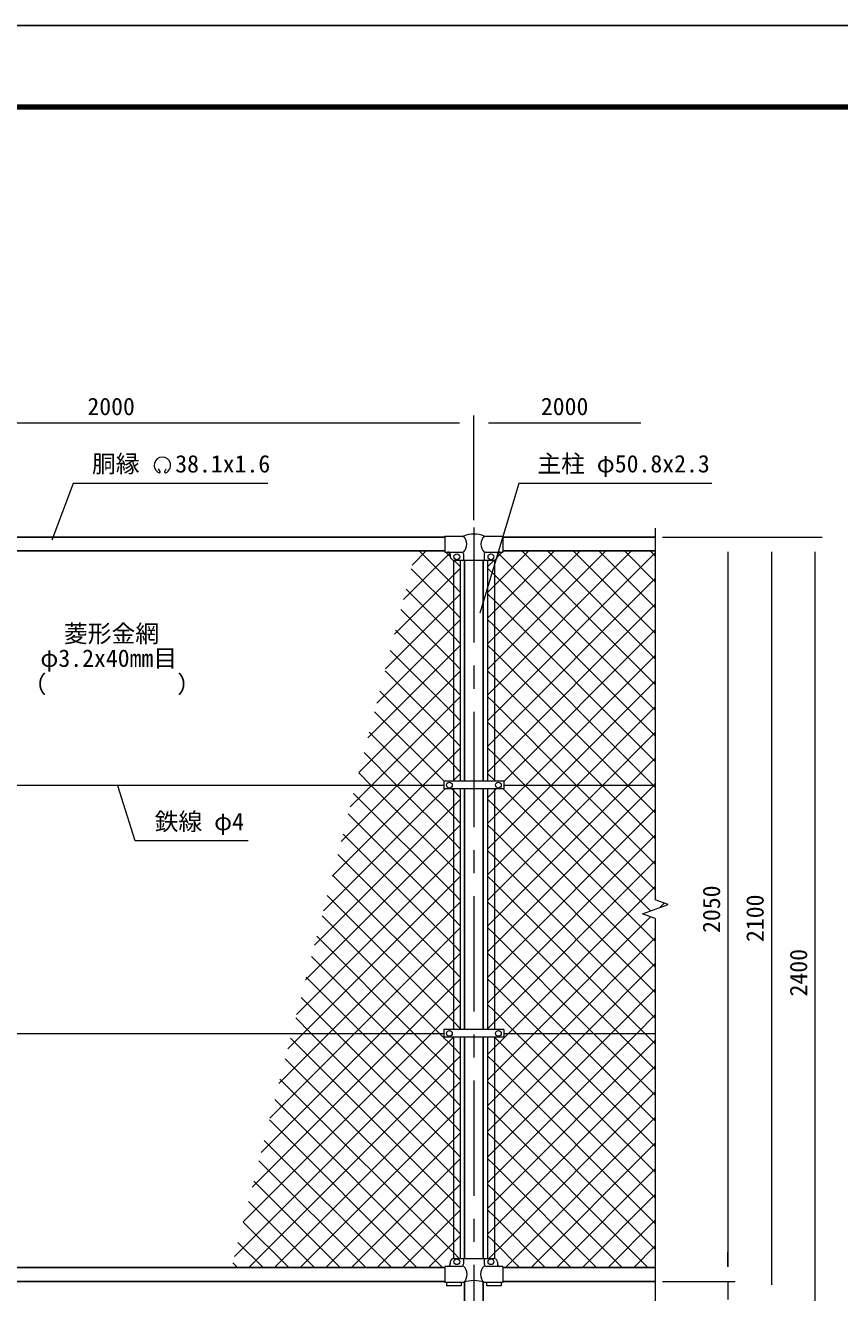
# Model space of a CAD drawing. Units: millimetres, scale not verified. Extents: x -4200 to 4200, y -2970 to 2970.
# Drawn here: x -2621 to -376, y -521 to 2970 of the extents above; entities that cross this region are included whole.
import ezdxf
from ezdxf.enums import TextEntityAlignment as Align

# ---------------------------------------------------------------- set-up
doc = ezdxf.new("R2010")
doc.units = ezdxf.units.MM
doc.header["$LTSCALE"] = 10
doc.linetypes.add('USER1', pattern=[50.8, 31.75, -6.35, 6.35, -6.35])
for name, color, linetype, lineweight in [('0-1_D-BMK', 2, 'USER1', 13), ('0-2_D-STR1', 1, 'Continuous', 25), ('0-3_D-STR-DIM', 7, 'Continuous', 13), ('0-9_D-STR3', 3, 'Continuous', 13), ('0-A_D-STR2', 7, 'Continuous', 13), ('0-B_D-STR-TXT', 7, 'Continuous', 13), ('0-C_D-TTL', 7, 'Continuous', 25)]:
    doc.layers.add(name, color=color, linetype=linetype, lineweight=lineweight)
doc.styles.add('ＭＳ ゴシック', font='')
doc.styles.get('ＭＳ ゴシック').set_extended_font_data('MS Gothic')

msp = doc.modelspace()

# ---------------------------------------------------------------- linework, layer by layer
at = {"layer": '0-1_D-BMK'}
msp.add_line((-1384.65, 1587.29), (-1384.65, -869.77), dxfattribs=at)
at = {"layer": '0-2_D-STR1'}
for p, q in [((-3304.65, 1560.23), (-1464.65, 1560.23)), ((-1304.65, 1560.23), (-884.65, 1560.23)), ((-3304.65, 1522.23), (-1464.65, 1522.23)), ((-1304.65, 1522.23), (-884.65, 1522.23)), ((-1410.05, 1497.23), (-1410.05, 887.73)), ((-1359.25, 1497.23), (-1359.25, 887.73)), ((-1410.05, 866.73), (-1410.05, 203.73)), ((-1359.25, 866.73), (-1359.25, 203.73)), ((-1410.05, 182.73), (-1410.05, -426.77)), ((-1359.25, 182.73), (-1359.25, -426.77)), ((-3304.65, -451.77), (-1464.65, -451.77)), ((-1304.65, -451.77), (-884.65, -451.77)), ((-3304.65, -489.77), (-1464.65, -489.77)), ((-1410.05, -492.77), (-1410.05, -839.77)), ((-1359.25, -492.77), (-1359.25, -839.77)), ((-1304.65, -489.77), (-884.65, -489.77))]:
    msp.add_line(p, q, dxfattribs=at)
at = {"layer": '0-3_D-STR-DIM'}
for p, q in [((-1384.65, 1607.29), (-1384.65, 1895.23)), ((-1384.65, 1607.29), (-1384.65, 1895.23)), ((-3344.65, 1875.23), (-1424.65, 1875.23)), ((-1344.65, 1875.23), (-924.65, 1875.23)), ((-884.65, 1585.23), (-884.65, 560.88)), ((-864.65, 1560.23), (-664.65, 1560.23)), ((-864.65, 1560.23), (-544.65, 1560.23)), ((-864.65, 1560.23), (-424.65, 1560.23)), ((-684.65, 1520.23), (-684.65, -449.77)), ((-564.65, 1520.23), (-564.65, -499.77)), ((-444.65, 1520.23), (-444.65, -799.77)), ((-849.42, 548.05), (-884.65, 560.88)), ((-919.89, 522.4), (-849.42, 548.05)), ((-884.65, 509.57), (-919.89, 522.4)), ((-884.65, 509.57), (-884.65, -619.77)), ((-684.65, -449.77), (-684.65, -409.77)), ((-864.65, -489.77), (-664.65, -489.77)), ((-864.65, -489.77), (-664.65, -489.77)), ((-684.65, -489.77), (-684.65, -539.77))]:
    msp.add_line(p, q, dxfattribs=at)
at = {"layer": '0-9_D-STR3'}
for p, q in [((-1464.65, 1563.23), (-1464.65, 1519.23)), ((-1464.65, 1563.23), (-1413.2, 1563.23)), ((-1356.1, 1563.23), (-1304.65, 1563.23)), ((-1304.65, 1563.23), (-1304.65, 1519.23)), ((-1464.65, 1519.23), (-1417.9, 1519.23)), ((-1449.65, 1512.23), (-1449.65, 1507.23)), ((-1413.2, 1514.53), (-1413.2, 1497.23)), ((-1356.1, 1514.53), (-1356.1, 1497.23)), ((-1351.4, 1519.23), (-1304.65, 1519.23)), ((-1319.65, 1512.23), (-1319.65, 1507.23)), ((-1441.15, 1497.34), (-1441.15, 887.73)), ((-1439.65, 1497.23), (-1329.65, 1497.23)), ((-1422.15, 1497.23), (-1422.15, 887.73)), ((-1347.15, 1497.23), (-1347.15, 887.73)), ((-1328.15, 1497.34), (-1328.15, 887.73)), ((-3307.66, 877.23), (-1467.15, 877.23)), ((-1467.15, 887.73), (-1467.15, 866.73)), ((-1302.15, 887.73), (-1467.15, 887.73)), ((-1302.15, 887.73), (-1302.15, 866.73)), ((-1302.15, 877.23), (-884.65, 877.23)), ((-1302.15, 866.73), (-1467.15, 866.73)), ((-1441.15, 866.73), (-1441.15, 203.73)), ((-1422.15, 866.73), (-1422.15, 203.73)), ((-1347.15, 866.73), (-1347.15, 203.73)), ((-1328.15, 866.73), (-1328.15, 203.73)), ((-3307.66, 193.23), (-1467.15, 193.23)), ((-1302.15, 203.73), (-1467.15, 203.73)), ((-1467.15, 203.73), (-1467.15, 182.73)), ((-1302.15, 182.73), (-1467.15, 182.73)), ((-1441.15, 182.73), (-1441.15, -426.89)), ((-1422.15, 182.73), (-1422.15, -426.77)), ((-1347.15, 182.73), (-1347.15, -426.77)), ((-1328.15, 182.73), (-1328.15, -426.89)), ((-1302.15, 203.73), (-1302.15, 182.73)), ((-1302.15, 193.23), (-884.65, 193.23)), ((-1464.65, -448.77), (-1464.65, -492.77)), ((-1420.2, -448.77), (-1464.65, -448.77)), ((-1449.65, -436.77), (-1449.65, -441.77)), ((-1439.65, -426.77), (-1329.65, -426.77)), ((-1413.2, -426.77), (-1413.2, -441.77)), ((-1356.1, -426.77), (-1356.1, -441.77)), ((-1304.65, -448.77), (-1349.1, -448.77)), ((-1319.65, -436.77), (-1319.65, -441.77)), ((-1304.65, -448.77), (-1304.65, -492.77)), ((-1413.2, -492.77), (-1464.65, -492.77)), ((-1459.65, -492.77), (-1459.65, -502.07)), ((-1419.65, -502.07), (-1459.65, -502.07)), ((-1419.65, -492.77), (-1419.65, -502.07)), ((-1304.65, -492.77), (-1356.1, -492.77)), ((-1349.65, -492.77), (-1349.65, -502.07)), ((-1309.65, -502.07), (-1349.65, -502.07)), ((-1309.65, -492.77), (-1309.65, -502.07))]:
    msp.add_line(p, q, dxfattribs=at)
for centre in [(-1431.65, 1506.23), (-1337.65, 1506.23), (-1452.15, 877.23), (-1317.15, 877.23), (-1452.15, 193.23), (-1317.15, 193.23), (-1431.65, -435.77), (-1337.65, -435.77)]:
    msp.add_circle(centre, 8, dxfattribs=at)
for centre, radius, start, end in [((-1384.65, 1488.49), 80, 69.0916, 110.9084), ((-1434.46, 1541.23), 30.59, 314.01503, 45.98497), ((-1334.85, 1541.23), 30.59, 134.01503, 225.98497), ((-1456.65, 1512.23), 7, 0, 90), ((-1439.65, 1507.23), 10, 180, 270), ((-1417.9, 1514.53), 4.7, 0, 90), ((-1351.4, 1514.53), 4.7, 90, 180), ((-1329.65, 1507.23), 10, 270, 0), ((-1312.65, 1512.23), 7, 90, 180), ((-1456.65, -441.77), 7, 270, 0), ((-1439.65, -436.77), 10, 90, 180), ((-1420.2, -441.77), 7, 270, 0), ((-1432.33, -470.33), 29.48, 310.4464, 49.5536), ((-1336.98, -470.33), 29.48, 130.4464, 229.5536), ((-1349.1, -441.77), 7, 180, 270), ((-1329.65, -436.77), 10, 0, 90), ((-1312.65, -441.77), 7, 180, 270), ((-1384.65, -573.26), 85.4, 70.46947, 109.53053)]:
    msp.add_arc(centre, radius, start, end, dxfattribs=at)
at = {"layer": '0-A_D-STR2'}
for p, q in [((-1578.91, 1388.33), (-1450.97, 1516.27)), ((-1554.39, 1483.56), (-1515.72, 1522.23)), ((-1464.65, 1522.12), (-1464.77, 1522.23)), ((-1449.64, 1507.1), (-1461.77, 1519.23)), ((-1328.15, 1426.95), (-1232.88, 1522.23)), ((-1328.15, 1356.24), (-1162.17, 1522.23)), ((-1328.15, 1285.53), (-1091.46, 1522.23)), ((-1328.15, 1214.82), (-1020.75, 1522.23)), ((-1328.15, 1144.11), (-950.04, 1522.23)), ((-1328.15, 1073.4), (-884.65, 1516.9)), ((-1319.74, 1506.08), (-1306.59, 1519.23)), ((-884.65, 1083.54), (-1318.35, 1517.23)), ((-1304.65, 1521.16), (-1303.59, 1522.23)), ((-884.65, 1154.25), (-1252.63, 1522.23)), ((-884.65, 1224.96), (-1181.92, 1522.23)), ((-884.65, 1295.67), (-1111.21, 1522.23)), ((-884.65, 1366.38), (-1040.5, 1522.23)), ((-884.65, 1437.09), (-969.79, 1522.23)), ((-884.65, 1507.8), (-899.08, 1522.23)), ((-1441.15, 1357.19), (-1557.08, 1473.12)), ((-1441.15, 1455.37), (-1422.15, 1474.37)), ((-1422.15, 1479.62), (-1439.77, 1497.23)), ((-1347.15, 1478.66), (-1328.59, 1497.23)), ((-1328.15, 1456.33), (-1347.15, 1475.33)), ((-1603.42, 1293.11), (-1441.15, 1455.37)), ((-884.65, 1012.83), (-1328.15, 1456.33)), ((-1328.15, 1002.69), (-884.65, 1446.19)), ((-1441.15, 1286.48), (-1571.56, 1416.89)), ((-1441.15, 1384.66), (-1422.15, 1403.66)), ((-1347.15, 1407.95), (-1328.15, 1426.95)), ((-1328.15, 1385.62), (-1347.15, 1404.62)), ((-1627.94, 1197.88), (-1441.15, 1384.66)), ((-884.65, 942.11), (-1328.15, 1385.62)), ((-1328.15, 931.98), (-884.65, 1375.48)), ((-1441.15, 1215.77), (-1586.03, 1360.65)), ((-1422.15, 1338.19), (-1441.15, 1357.19)), ((-1441.15, 1313.95), (-1422.15, 1332.95)), ((-1347.15, 1337.24), (-1328.15, 1356.24)), ((-1328.15, 1314.9), (-1347.15, 1333.9)), ((-1652.45, 1102.65), (-1441.15, 1313.95)), ((-1441.15, 1145.06), (-1600.51, 1304.42)), ((-890.48, 877.23), (-1328.15, 1314.9)), ((-1302.15, 887.27), (-884.65, 1304.77)), ((-1422.15, 1267.48), (-1441.15, 1286.48)), ((-1441.15, 1243.24), (-1422.15, 1262.24)), ((-1347.15, 1266.53), (-1328.15, 1285.53)), ((-1328.15, 1244.19), (-1347.15, 1263.19)), ((-1676.97, 1007.43), (-1441.15, 1243.24)), ((-1441.15, 1074.35), (-1614.99, 1248.18)), ((-961.19, 877.23), (-1328.15, 1244.19)), ((-1241.49, 877.23), (-884.65, 1234.06)), ((-1441.15, 1003.64), (-1629.46, 1191.95)), ((-1422.15, 1196.77), (-1441.15, 1215.77)), ((-1441.15, 1172.53), (-1422.15, 1191.53)), ((-1347.15, 1195.82), (-1328.15, 1214.82)), ((-1328.15, 1173.48), (-1347.15, 1192.48)), ((-1701.48, 912.2), (-1441.15, 1172.53)), ((-1031.9, 877.23), (-1328.15, 1173.48)), ((-1170.77, 877.23), (-884.65, 1163.35)), ((-1441.15, 932.93), (-1643.94, 1135.72)), ((-1422.15, 1126.06), (-1441.15, 1145.06)), ((-1441.15, 1101.82), (-1422.15, 1120.82)), ((-1347.15, 1125.11), (-1328.15, 1144.11)), ((-1328.15, 1102.77), (-1347.15, 1121.77)), ((-1665.75, 877.23), (-1441.15, 1101.82)), ((-1102.61, 877.23), (-1328.15, 1102.77)), ((-1100.06, 877.23), (-884.65, 1092.64)), ((-1466.66, 887.73), (-1658.42, 1079.48)), ((-1422.15, 1055.35), (-1441.15, 1074.35)), ((-1441.15, 1031.11), (-1422.15, 1050.11)), ((-1347.15, 1054.4), (-1328.15, 1073.4)), ((-1328.15, 1032.06), (-1347.15, 1051.06)), ((-1526.87, 877.23), (-1672.89, 1023.25)), ((-1595.04, 877.23), (-1441.15, 1031.11)), ((-1173.32, 877.23), (-1328.15, 1032.06)), ((-1029.35, 877.23), (-884.65, 1021.93)), ((-1422.15, 984.64), (-1441.15, 1003.64)), ((-1441.15, 960.4), (-1422.15, 979.4)), ((-1347.15, 983.69), (-1328.15, 1002.69)), ((-1597.58, 877.23), (-1687.37, 967.02)), ((-1524.33, 877.23), (-1441.15, 960.4)), ((-958.64, 877.23), (-884.65, 951.21)), ((-1668.29, 877.23), (-1701.85, 910.78)), ((-1422.15, 913.93), (-1441.15, 932.93)), ((-1347.15, 912.98), (-1328.15, 931.98)), ((-1775.03, 626.53), (-1524.33, 877.23)), ((-1750.51, 721.75), (-1595.04, 877.23)), ((-1726, 816.98), (-1665.75, 877.23)), ((-1441.15, 650.09), (-1668.29, 877.23)), ((-1441.15, 720.8), (-1597.58, 877.23)), ((-1441.15, 791.51), (-1526.87, 877.23)), ((-1328.15, 790.56), (-1241.49, 877.23)), ((-1328.15, 719.85), (-1170.77, 877.23)), ((-1328.15, 649.14), (-1100.06, 877.23)), ((-1328.15, 578.43), (-1029.35, 877.23)), ((-1328.15, 507.71), (-958.64, 877.23)), ((-1328.15, 437), (-887.93, 877.23)), ((-884.65, 588.56), (-1173.32, 877.23)), ((-884.65, 659.27), (-1102.61, 877.23)), ((-884.65, 729.98), (-1031.9, 877.23)), ((-884.65, 800.69), (-961.19, 877.23)), ((-884.65, 871.4), (-890.48, 877.23)), ((-887.93, 877.23), (-884.65, 880.5)), ((-1799.54, 531.3), (-1464.12, 866.73)), ((-1441.15, 579.38), (-1716.33, 854.55)), ((-1441.15, 818.98), (-1422.15, 837.98)), ((-1328.15, 819.93), (-1347.15, 838.93)), ((-884.65, 447.14), (-1304.24, 866.73)), ((-1824.06, 436.07), (-1441.15, 818.98)), ((-884.65, 376.43), (-1328.15, 819.93)), ((-1328.15, 366.29), (-884.65, 809.79)), ((-1441.15, 508.67), (-1730.8, 798.31)), ((-1422.15, 772.51), (-1441.15, 791.51)), ((-1347.15, 771.56), (-1328.15, 790.56)), ((-1328.15, 749.22), (-1347.15, 768.22)), ((-1848.57, 340.85), (-1441.15, 748.27)), ((-1441.15, 437.95), (-1745.28, 742.08)), ((-1441.15, 748.27), (-1422.15, 767.27)), ((-884.65, 305.72), (-1328.15, 749.22)), ((-1328.15, 295.58), (-884.65, 739.08)), ((-1422.15, 701.8), (-1441.15, 720.8)), ((-1347.15, 700.85), (-1328.15, 719.85)), ((-1873.09, 245.62), (-1441.15, 677.56)), ((-1441.15, 367.24), (-1759.76, 685.85)), ((-1441.15, 677.56), (-1422.15, 696.56)), ((-1328.15, 678.51), (-1347.15, 697.51)), ((-884.65, 235.01), (-1328.15, 678.51)), ((-1328.15, 224.87), (-884.65, 668.37)), ((-1441.15, 296.53), (-1774.23, 629.61)), ((-1422.15, 631.09), (-1441.15, 650.09)), ((-1347.15, 630.14), (-1328.15, 649.14)), ((-1854.77, 193.23), (-1441.15, 606.85)), ((-1441.15, 606.85), (-1422.15, 625.85)), ((-1328.15, 607.8), (-1347.15, 626.8)), ((-913.58, 193.23), (-1328.15, 607.8)), ((-1441.15, 225.82), (-1788.71, 573.38)), ((-1422.15, 560.38), (-1441.15, 579.38)), ((-1347.15, 559.43), (-1328.15, 578.43)), ((-1784.06, 193.23), (-1441.15, 536.14)), ((-1441.15, 536.14), (-1422.15, 555.14)), ((-1328.15, 537.09), (-1347.15, 556.09)), ((-984.29, 193.23), (-1328.15, 537.09)), ((-871.64, 539.96), (-859.78, 551.82)), ((-1479.27, 193.23), (-1803.19, 517.15)), ((-1422.15, 489.67), (-1441.15, 508.67)), ((-1347.15, 488.71), (-1328.15, 507.71)), ((-1549.98, 193.23), (-1817.66, 460.91)), ((-1713.35, 193.23), (-1441.15, 465.43)), ((-1441.15, 465.43), (-1422.15, 484.43)), ((-1328.15, 466.38), (-1347.15, 485.38)), ((-1055, 193.23), (-1328.15, 466.38)), ((-1147.67, 193.23), (-884.65, 456.24)), ((-1422.15, 418.95), (-1441.15, 437.95)), ((-1347.15, 418), (-1328.15, 437)), ((-1620.69, 193.23), (-1832.14, 404.68)), ((-1642.64, 193.23), (-1441.15, 394.71)), ((-1441.15, 394.71), (-1422.15, 413.71)), ((-1328.15, 395.67), (-1347.15, 414.67)), ((-1125.71, 193.23), (-1328.15, 395.67)), ((-1076.96, 193.23), (-884.65, 385.53)), ((-1422.15, 348.24), (-1441.15, 367.24)), ((-1347.15, 347.29), (-1328.15, 366.29)), ((-1691.4, 193.23), (-1846.62, 348.44)), ((-1571.93, 193.23), (-1441.15, 324)), ((-1441.15, 324), (-1422.15, 343)), ((-1328.15, 324.95), (-1347.15, 343.95)), ((-1196.43, 193.23), (-1328.15, 324.95)), ((-1006.25, 193.23), (-884.65, 314.82)), ((-1762.11, 193.23), (-1861.1, 292.21)), ((-1422.15, 277.53), (-1441.15, 296.53)), ((-1347.15, 276.58), (-1328.15, 295.58)), ((-1501.22, 193.23), (-1441.15, 253.29)), ((-1441.15, 253.29), (-1422.15, 272.29)), ((-1328.15, 254.24), (-1347.15, 273.24)), ((-1267.14, 193.23), (-1328.15, 254.24)), ((-1832.82, 193.23), (-1875.57, 235.98)), ((-1422.15, 206.82), (-1441.15, 225.82)), ((-1347.15, 205.87), (-1328.15, 224.87)), ((-935.54, 193.23), (-884.65, 244.11)), ((-2020.18, -325.73), (-1501.22, 193.23)), ((-1995.66, -230.51), (-1571.93, 193.23)), ((-1971.15, -135.28), (-1642.64, 193.23)), ((-1946.63, -40.06), (-1713.35, 193.23)), ((-1922.12, 55.17), (-1784.06, 193.23)), ((-1897.6, 150.4), (-1854.77, 193.23)), ((-1441.15, -269.15), (-1890.05, 179.74)), ((-1441.15, -198.44), (-1832.82, 193.23)), ((-1441.15, -127.73), (-1762.11, 193.23)), ((-1441.15, -57.02), (-1691.4, 193.23)), ((-1441.15, 13.69), (-1620.69, 193.23)), ((-1441.15, 84.4), (-1549.98, 193.23)), ((-1441.15, 155.11), (-1479.27, 193.23)), ((-1328.15, 12.74), (-1147.67, 193.23)), ((-1328.15, -57.97), (-1076.96, 193.23)), ((-1328.15, -128.68), (-1006.25, 193.23)), ((-1328.15, -199.39), (-935.54, 193.23)), ((-884.65, -259.97), (-1327.35, 182.73)), ((-884.65, -189.26), (-1267.14, 193.23)), ((-884.65, -118.55), (-1196.43, 193.23)), ((-884.65, -47.83), (-1125.71, 193.23)), ((-884.65, 22.88), (-1055, 193.23)), ((-884.65, 93.59), (-984.29, 193.23)), ((-884.65, 164.3), (-913.58, 193.23)), ((-1422.15, 136.11), (-1441.15, 155.11)), ((-1328.15, -270.1), (-884.65, 173.4)), ((-2004.8, -451.77), (-1441.15, 111.87)), ((-1441.15, -339.86), (-1904.53, 123.51)), ((-1441.15, 111.87), (-1422.15, 130.87)), ((-1328.15, 112.82), (-1347.15, 131.82)), ((-884.65, -330.68), (-1328.15, 112.82)), ((-1422.15, 65.4), (-1441.15, 84.4)), ((-1328.15, -340.81), (-884.65, 102.69)), ((-1934.09, -451.77), (-1441.15, 41.16)), ((-1441.15, 41.16), (-1422.15, 60.16)), ((-1328.15, 42.11), (-1347.15, 61.11)), ((-884.65, -401.39), (-1328.15, 42.11)), ((-1470.66, -451.77), (-1933.48, 11.04)), ((-1422.15, -5.31), (-1441.15, 13.69)), ((-1347.15, -6.26), (-1328.15, 12.74)), ((-1863.38, -451.77), (-1441.15, -29.55)), ((-1441.15, -29.55), (-1422.15, -10.55)), ((-1328.15, -28.6), (-1347.15, -9.6)), ((-904.98, -451.77), (-1328.15, -28.6)), ((-1541.38, -451.77), (-1947.96, -45.19)), ((-1422.15, -76.02), (-1441.15, -57.02)), ((-1347.15, -76.97), (-1328.15, -57.97)), ((-1297.69, -451.77), (-884.65, -38.74)), ((-1612.09, -451.77), (-1962.43, -101.43)), ((-1792.67, -451.77), (-1441.15, -100.26)), ((-1441.15, -100.26), (-1422.15, -81.26)), ((-1328.15, -99.31), (-1347.15, -80.31)), ((-975.69, -451.77), (-1328.15, -99.31)), ((-1422.15, -146.73), (-1441.15, -127.73)), ((-1347.15, -147.68), (-1328.15, -128.68)), ((-1226.98, -451.77), (-884.65, -109.45)), ((-1682.8, -451.77), (-1976.91, -157.66)), ((-1721.96, -451.77), (-1441.15, -170.97)), ((-1441.15, -170.97), (-1422.15, -151.97)), ((-1328.15, -170.02), (-1347.15, -151.02)), ((-1046.4, -451.77), (-1328.15, -170.02)), ((-1422.15, -217.44), (-1441.15, -198.44)), ((-1347.15, -218.39), (-1328.15, -199.39)), ((-1156.27, -451.77), (-884.65, -180.16)), ((-1753.51, -451.77), (-1991.39, -213.89)), ((-1651.25, -451.77), (-1441.15, -241.68)), ((-1441.15, -241.68), (-1422.15, -222.68)), ((-1328.15, -240.73), (-1347.15, -221.73)), ((-1117.11, -451.77), (-1328.15, -240.73)), ((-1824.22, -451.77), (-2005.86, -270.13)), ((-1422.15, -288.15), (-1441.15, -269.15)), ((-1347.15, -289.1), (-1328.15, -270.1)), ((-1085.56, -451.77), (-884.65, -250.87)), ((-1580.54, -451.77), (-1441.15, -312.39)), ((-1441.15, -312.39), (-1422.15, -293.39)), ((-1328.15, -311.44), (-1347.15, -292.44)), ((-1187.82, -451.77), (-1328.15, -311.44)), ((-1894.93, -451.77), (-2020.34, -326.36)), ((-1422.15, -358.86), (-1441.15, -339.86)), ((-1347.15, -359.81), (-1328.15, -340.81)), ((-1014.85, -451.77), (-884.65, -321.58)), ((-1965.64, -451.77), (-2034.82, -382.59)), ((-1509.82, -451.77), (-1441.15, -383.1)), ((-1441.15, -383.1), (-1422.15, -364.1)), ((-1328.15, -382.15), (-1347.15, -363.15)), ((-1258.53, -451.77), (-1328.15, -382.15)), ((-944.14, -451.77), (-884.65, -392.29)), ((-2036.35, -451.77), (-2049.3, -438.83))]:
    msp.add_line(p, q, dxfattribs=at)
for points in [[(-1422.15, 1408.9), (-1441.15, 1427.9), (-1535.48, 1522.23)], [(-897.39, 530.59), (-1244.03, 877.23), (-1328.15, 961.35), (-1347.15, 980.35)], [(-1443.12, 887.73), (-1441.15, 889.69), (-1422.15, 908.69)], [(-1325.24, 887.73), (-1328.15, 890.64), (-1347.15, 909.64)], [(-1422.15, 843.22), (-1441.15, 862.22), (-1445.66, 866.73)], [(-1347.15, 842.27), (-1328.15, 861.27), (-1322.7, 866.73)], [(-1347.15, 135.16), (-1328.15, 154.16), (-1289.09, 193.23), (-884.65, 597.66)], [(-1347.15, 64.45), (-1328.15, 83.45), (-1218.38, 193.23), (-897.39, 514.21)], [(-2044.7, -420.96), (-1441.15, 182.58), (-1441.01, 182.73)], [(-1424.95, -426.77), (-1441.15, -410.57), (-1919, 67.28)], [(-1343.4, -426.77), (-1328.15, -411.52), (-884.65, 31.98)]]:
    msp.add_lwpolyline(points, dxfattribs=at)
at = {"layer": '0-B_D-STR-TXT'}
for p, q in [((-2249.34, 1741.1), (-2253.48, 1748.28)), ((-2236.85, 1741.1), (-2232.71, 1748.28))]:
    msp.add_line(p, q, dxfattribs=at)
for points in [[(-1952.84, 1708.23), (-2489.13, 1708.23), (-2547.78, 1551.66)], [(-729.04, 1708.23), (-1260.7, 1708.23), (-1367.98, 1350.61)], [(-2006.99, 723.6), (-2318.32, 723.6), (-2366.41, 875.32)]]:
    msp.add_lwpolyline(points, dxfattribs=at)
for centre, radius, start, end in [((-2243.09, 1758.26), 22.5, 294.32478, 245.67522), ((-2251.39, 1739.86), 2.37, 245.67522, 30), ((-2234.8, 1739.86), 2.37, 150, 294.32478)]:
    msp.add_arc(centre, radius, start, end, dxfattribs=at)
at = {"layer": '0-C_D-TTL', "color": 2}
msp.add_lwpolyline([(-4199.68, 2970.23), (4200.32, 2970.23), (4200.32, -2969.77), (-4199.68, -2969.77)], close=True, dxfattribs=at)
at = {"layer": '0-C_D-TTL'}
for points in [[(-3929.68, 2750.23), (3930.32, 2750.23), (3930.32, -2749.77), (-3929.68, -2749.77)], [(-3927.18, 2747.73), (3927.82, 2747.73), (3927.82, -2747.27), (-3927.18, -2747.27)], [(-3924.68, 2745.23), (3925.32, 2745.23), (3925.32, -2744.77), (-3924.68, -2744.77)], [(-3922.18, 2742.73), (3922.82, 2742.73), (3922.82, -2742.27), (-3922.18, -2742.27)], [(-3919.68, 2740.23), (3920.32, 2740.23), (3920.32, -2739.77), (-3919.68, -2739.77)]]:
    msp.add_lwpolyline(points, close=True, dxfattribs=at)

# ---------------------------------------------------------------- texts
at = {"layer": '0-3_D-STR-DIM', "style": 'ＭＳ ゴシック'}
for p in [(-2449.9, 1881.97), (-1199.9, 1881.97)]:
    msp.add_text('2000', height=48.09, dxfattribs=at).set_placement(p, align=Align.BOTTOM_LEFT)
for s, p in [('2050', (-691.4, 469.98)), ('2100', (-571.4, 444.98)), ('2400', (-451.4, 294.98))]:
    msp.add_text(s, height=48.09, rotation=90, dxfattribs=at).set_placement(p, align=Align.BOTTOM_LEFT)
at = {"layer": '0-B_D-STR-TXT', "style": 'ＭＳ ゴシック'}
for s, p in [('胴縁 \u300038.1x1.6', (-2437.2, 1724.01)), ('主柱 φ50.8x2.3', (-1209.78, 1724.24)), ('菱形金網', (-2514.6, 1256.12)), ('φ3.2x40mm目', (-2579.58, 1188.54)), ('（\u3000\u3000   \u3000\u3000）', (-2628.31, 1116.89)), ('鉄線 φ4', (-2264.6, 738.47))]:
    msp.add_text(s, height=48.09, dxfattribs=at).set_placement(p, align=Align.BOTTOM_LEFT)

doc.saveas('drawing.dxf')
